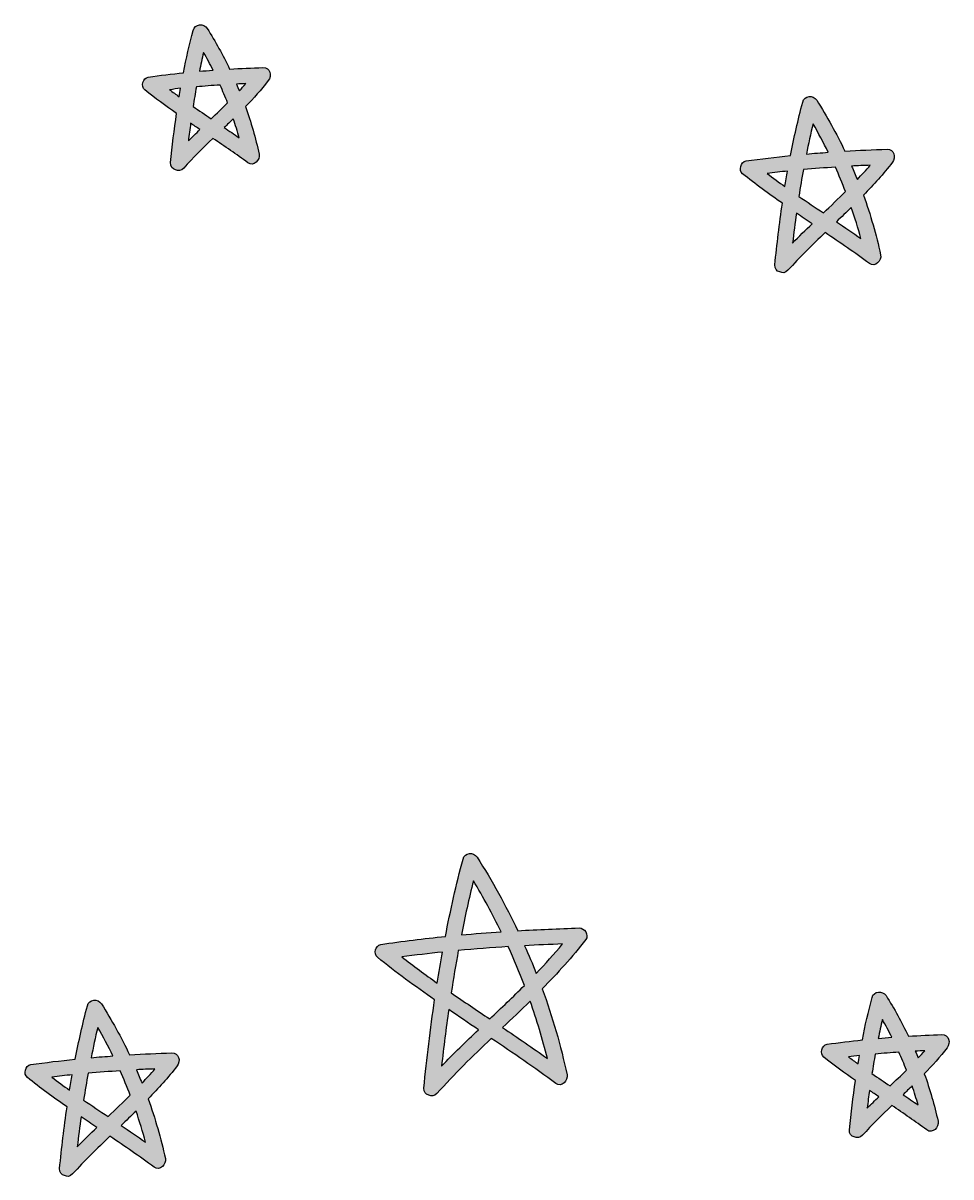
# Model space of a CAD drawing. Extents: x 0.74 to 3.26, y -3.54 to -0.46.
# Drawn here: x 0.784 to 3.264, y -3.54 to -0.457 of the extents above; entities that cross this region are included whole.
import ezdxf

# ---------------------------------------------------------------- set-up
doc = ezdxf.new("R2010")
doc.units = 0
doc.header["$MEASUREMENT"] = 0
doc.layers.add('LAYER_1', color=7, linetype='CONTINUOUS')

# ---------------------------------------------------------------- blocks, each defined once
blk = doc.blocks.new('BLOCK_6')
at = {"layer": 'LAYER_1'}
h = blk.add_hatch(color=41, dxfattribs=at)
h.dxf.hatch_style = 2
edge = h.paths.add_edge_path()
edge.add_spline(control_points=[(1.4253, -0.5756), (1.3956, -0.5765), (1.366, -0.578), (1.3364, -0.5797), (1.3184, -0.5423), (1.2985, -0.506), (1.2765, -0.4714), (1.2672, -0.4568), (1.2436, -0.4587), (1.239, -0.4763), (1.229, -0.5138), (1.2206, -0.5516), (1.2131, -0.5896), (1.1817, -0.5928), (1.1504, -0.5965), (1.1191, -0.6011), (1.1044, -0.6033), (1.0986, -0.6263), (1.11, -0.6354), (1.1375, -0.6575), (1.1658, -0.6782), (1.1946, -0.6983), (1.1883, -0.7419), (1.183, -0.7857), (1.1786, -0.8297), (1.1775, -0.8404), (1.1837, -0.8466), (1.1915, -0.8486), (1.1984, -0.8521), (1.2068, -0.8518), (1.2136, -0.8442), (1.2385, -0.8165), (1.265, -0.7905), (1.2919, -0.7648), (1.3233, -0.7861), (1.3546, -0.8075), (1.3851, -0.8301), (1.4007, -0.8415), (1.4187, -0.8226), (1.4153, -0.8069), (1.406, -0.7641), (1.3936, -0.7217), (1.3787, -0.6801), (1.4001, -0.658), (1.4209, -0.6351), (1.4398, -0.6106), (1.4498, -0.5976), (1.4449, -0.5749), (1.4253, -0.5756)], knot_values=[0, 0, 0, 0, 1, 1, 1, 2, 2, 2, 3, 3, 3, 4, 4, 4, 5, 5, 5, 6, 6, 6, 7, 7, 7, 8, 8, 8, 9, 9, 9, 10, 10, 10, 11, 11, 11, 12, 12, 12, 13, 13, 13, 14, 14, 14, 15, 15, 15, 16, 16, 16, 16], degree=3, periodic=1)
edge = h.paths.add_edge_path()
edge.add_spline(control_points=[(1.2667, -0.535), (1.2756, -0.5506), (1.284, -0.5665), (1.2921, -0.5826), (1.2799, -0.5835), (1.2678, -0.5845), (1.2557, -0.5855), (1.2592, -0.5686), (1.2628, -0.5518), (1.2667, -0.535)], knot_values=[0, 0, 0, 0, 1, 1, 1, 2, 2, 2, 3, 3, 3, 3], degree=3, periodic=1)
edge = h.paths.add_edge_path()
edge.add_spline(control_points=[(1.3109, -0.6223), (1.318, -0.6381), (1.3246, -0.654), (1.3309, -0.6701), (1.3165, -0.6844), (1.3019, -0.6985), (1.2872, -0.7125), (1.271, -0.7016), (1.2549, -0.6907), (1.2388, -0.6797), (1.2416, -0.6621), (1.2445, -0.6447), (1.2477, -0.6272), (1.2687, -0.6253), (1.2898, -0.6237), (1.3109, -0.6223)], knot_values=[0, 0, 0, 0, 1, 1, 1, 2, 2, 2, 3, 3, 3, 4, 4, 4, 5, 5, 5, 5], degree=3, periodic=1)
edge = h.paths.add_edge_path()
edge.add_spline(control_points=[(1.1759, -0.6348), (1.1858, -0.6336), (1.1956, -0.6322), (1.2054, -0.6311), (1.2041, -0.6386), (1.2028, -0.646), (1.2015, -0.6535), (1.1929, -0.6474), (1.1844, -0.6411), (1.1759, -0.6348)], knot_values=[0, 0, 0, 0, 1, 1, 1, 2, 2, 2, 3, 3, 3, 3], degree=3, periodic=1)
edge = h.paths.add_edge_path()
edge.add_spline(control_points=[(1.2261, -0.7717), (1.228, -0.7559), (1.2301, -0.7401), (1.2322, -0.7244), (1.2405, -0.73), (1.2488, -0.7357), (1.2571, -0.7413), (1.2467, -0.7513), (1.2364, -0.7615), (1.2261, -0.7717)], knot_values=[0, 0, 0, 0, 1, 1, 1, 2, 2, 2, 3, 3, 3, 3], degree=3, periodic=1)
edge = h.paths.add_edge_path()
edge.add_spline(control_points=[(1.3463, -0.7125), (1.352, -0.7293), (1.3572, -0.7463), (1.362, -0.7633), (1.3487, -0.7541), (1.3354, -0.745), (1.322, -0.7359), (1.3302, -0.7282), (1.3382, -0.7203), (1.3463, -0.7125)], knot_values=[0, 0, 0, 0, 1, 1, 1, 2, 2, 2, 3, 3, 3, 3], degree=3, periodic=1)
edge = h.paths.add_edge_path()
edge.add_spline(control_points=[(1.3546, -0.6196), (1.363, -0.6191), (1.3715, -0.6189), (1.3799, -0.6185), (1.3742, -0.625), (1.3683, -0.6314), (1.3624, -0.6377), (1.3599, -0.6316), (1.3572, -0.6256), (1.3546, -0.6196)], knot_values=[0, 0, 0, 0, 1, 1, 1, 2, 2, 2, 3, 3, 3, 3], degree=3, periodic=1)
h = blk.add_hatch(color=41, dxfattribs=at)
h.dxf.hatch_style = 2
edge = h.paths.add_edge_path()
edge.add_spline(control_points=[(3.0461, -1.0991), (3.0617, -1.1106), (3.0797, -1.0917), (3.0763, -1.0759), (3.0647, -1.0222), (3.0492, -0.9689), (3.0303, -0.9168), (3.0575, -0.8888), (3.0838, -0.8599), (3.1079, -0.8288), (3.1179, -0.8159), (3.1129, -0.7931), (3.0933, -0.7938), (3.0557, -0.795), (3.0182, -0.7969), (2.9807, -0.7991), (2.9582, -0.752), (2.9331, -0.7064), (2.9054, -0.6628), (2.8962, -0.6482), (2.8726, -0.6501), (2.8679, -0.6677), (2.8554, -0.7151), (2.8447, -0.7628), (2.8354, -0.8107), (2.7957, -0.8148), (2.7561, -0.8194), (2.7165, -0.8252), (2.7018, -0.8274), (2.6961, -0.8504), (2.7074, -0.8595), (2.7419, -0.8872), (2.7775, -0.9131), (2.8136, -0.9384), (2.8056, -0.993), (2.7991, -1.0478), (2.7935, -1.1028), (2.7924, -1.1135), (2.7986, -1.1197), (2.8065, -1.1217), (2.8133, -1.1253), (2.8218, -1.1249), (2.8286, -1.1173), (2.8601, -1.0821), (2.8939, -1.0491), (2.928, -1.0165), (2.9678, -1.0434), (3.0075, -1.0705), (3.0461, -1.0991)], knot_values=[0, 0, 0, 0, 1, 1, 1, 2, 2, 2, 3, 3, 3, 4, 4, 4, 5, 5, 5, 6, 6, 6, 7, 7, 7, 8, 8, 8, 9, 9, 9, 10, 10, 10, 11, 11, 11, 12, 12, 12, 13, 13, 13, 14, 14, 14, 15, 15, 15, 16, 16, 16, 16], degree=3, periodic=1)
edge = h.paths.add_edge_path()
edge.add_spline(control_points=[(2.9979, -0.9493), (3.0074, -0.9768), (3.0161, -1.0045), (3.0236, -1.0325), (3.002, -1.0173), (2.9801, -1.0025), (2.9582, -0.9877), (2.9715, -0.975), (2.9848, -0.9622), (2.9979, -0.9493)], knot_values=[0, 0, 0, 0, 1, 1, 1, 2, 2, 2, 3, 3, 3, 3], degree=3, periodic=1)
edge = h.paths.add_edge_path()
edge.add_spline(control_points=[(2.9234, -0.9642), (2.9015, -0.9495), (2.8796, -0.9347), (2.8579, -0.9198), (2.8616, -0.8959), (2.8655, -0.8721), (2.8699, -0.8483), (2.8983, -0.8458), (2.9267, -0.8435), (2.9552, -0.8417), (2.9649, -0.8632), (2.9739, -0.8849), (2.9824, -0.9069), (2.963, -0.9263), (2.9432, -0.9453), (2.9234, -0.9642)], knot_values=[0, 0, 0, 0, 1, 1, 1, 2, 2, 2, 3, 3, 3, 4, 4, 4, 5, 5, 5, 5], degree=3, periodic=1)
edge = h.paths.add_edge_path()
edge.add_spline(control_points=[(3.0485, -0.8367), (3.0373, -0.8497), (3.0258, -0.8623), (3.014, -0.8747), (3.0091, -0.8627), (3.004, -0.8508), (2.9988, -0.8389), (3.0154, -0.838), (3.0319, -0.8374), (3.0485, -0.8367)], knot_values=[0, 0, 0, 0, 1, 1, 1, 2, 2, 2, 3, 3, 3, 3], degree=3, periodic=1)
edge = h.paths.add_edge_path()
edge.add_spline(control_points=[(2.8956, -0.7259), (2.9101, -0.7507), (2.9236, -0.7762), (2.9363, -0.802), (2.9169, -0.8034), (2.8974, -0.8049), (2.878, -0.8067), (2.8834, -0.7797), (2.8892, -0.7527), (2.8956, -0.7259)], knot_values=[0, 0, 0, 0, 1, 1, 1, 2, 2, 2, 3, 3, 3, 3], degree=3, periodic=1)
edge = h.paths.add_edge_path()
edge.add_spline(control_points=[(2.7731, -0.8589), (2.7913, -0.8566), (2.8095, -0.8542), (2.8277, -0.8523), (2.8252, -0.8661), (2.8228, -0.8799), (2.8206, -0.8937), (2.8046, -0.8823), (2.7888, -0.8708), (2.7731, -0.8589)], knot_values=[0, 0, 0, 0, 1, 1, 1, 2, 2, 2, 3, 3, 3, 3], degree=3, periodic=1)
edge = h.paths.add_edge_path()
edge.add_spline(control_points=[(2.8409, -1.0445), (2.844, -1.0177), (2.8475, -0.9911), (2.8512, -0.9644), (2.8652, -0.974), (2.8792, -0.9835), (2.8933, -0.993), (2.8756, -1.0099), (2.8581, -1.027), (2.8409, -1.0445)], knot_values=[0, 0, 0, 0, 1, 1, 1, 2, 2, 2, 3, 3, 3, 3], degree=3, periodic=1)
h = blk.add_hatch(color=41, dxfattribs=at)
h.dxf.hatch_style = 2
edge = h.paths.add_edge_path()
edge.add_spline(control_points=[(2.2703, -2.8746), (2.2157, -2.8764), (2.1611, -2.8788), (2.1065, -2.882), (2.0741, -2.814), (2.0378, -2.748), (1.9977, -2.6854), (1.9884, -2.6709), (1.9649, -2.6727), (1.9602, -2.6903), (1.9419, -2.7589), (1.9265, -2.8279), (1.9131, -2.8973), (1.8555, -2.9031), (1.7979, -2.91), (1.7405, -2.9187), (1.7258, -2.9209), (1.7201, -2.9438), (1.7315, -2.953), (1.7809, -2.993), (1.8322, -3.0302), (1.8843, -3.0665), (1.8728, -3.1448), (1.8634, -3.2235), (1.8555, -3.3025), (1.8544, -3.3131), (1.8606, -3.3193), (1.8684, -3.3213), (1.8752, -3.3249), (1.8837, -3.3246), (1.8905, -3.317), (1.9364, -3.2653), (1.9858, -3.2172), (2.0358, -3.1696), (2.0938, -3.2087), (2.1517, -3.2481), (2.208, -3.2899), (2.2236, -3.3014), (2.2415, -3.2824), (2.2381, -3.2667), (2.2217, -3.1893), (2.1994, -3.1124), (2.1719, -3.0372), (2.2128, -2.9954), (2.2523, -2.9523), (2.2881, -2.9055), (2.2977, -2.8929), (2.2846, -2.8741), (2.2703, -2.8746)], knot_values=[0, 0, 0, 0, 1, 1, 1, 2, 2, 2, 3, 3, 3, 4, 4, 4, 5, 5, 5, 6, 6, 6, 7, 7, 7, 8, 8, 8, 9, 9, 9, 10, 10, 10, 11, 11, 11, 12, 12, 12, 13, 13, 13, 14, 14, 14, 15, 15, 15, 16, 16, 16, 16], degree=3, periodic=1)
edge = h.paths.add_edge_path()
edge.add_spline(control_points=[(1.9879, -2.7482), (2.0145, -2.7925), (2.0393, -2.8381), (2.062, -2.8848), (2.0265, -2.8872), (1.9911, -2.89), (1.9557, -2.8932), (1.9653, -2.8447), (1.976, -2.7963), (1.9879, -2.7482)], knot_values=[0, 0, 0, 0, 1, 1, 1, 2, 2, 2, 3, 3, 3, 3], degree=3, periodic=1)
edge = h.paths.add_edge_path()
edge.add_spline(control_points=[(2.0809, -2.9245), (2.0965, -2.9585), (2.1109, -2.9931), (2.1242, -3.0281), (2.0938, -3.0584), (2.0628, -3.0881), (2.0316, -3.1176), (1.9971, -3.0945), (1.9627, -3.0714), (1.9285, -3.0479), (1.9344, -3.0101), (1.9406, -2.9723), (1.9476, -2.9347), (1.992, -2.9306), (2.0364, -2.9273), (2.0809, -2.9245)], knot_values=[0, 0, 0, 0, 1, 1, 1, 2, 2, 2, 3, 3, 3, 4, 4, 4, 5, 5, 5, 5], degree=3, periodic=1)
edge = h.paths.add_edge_path()
edge.add_spline(control_points=[(1.7965, -2.952), (1.8327, -2.9471), (1.869, -2.9428), (1.9053, -2.939), (1.9003, -2.9665), (1.8956, -2.9942), (1.8913, -3.0218), (1.8592, -2.9992), (1.8275, -2.976), (1.7965, -2.952)], knot_values=[0, 0, 0, 0, 1, 1, 1, 2, 2, 2, 3, 3, 3, 3], degree=3, periodic=1)
edge = h.paths.add_edge_path()
edge.add_spline(control_points=[(1.9028, -3.2435), (1.9084, -3.1931), (1.9147, -3.1427), (1.9219, -3.0926), (1.9483, -3.1106), (1.9748, -3.1285), (2.0013, -3.1464), (1.9679, -3.1781), (1.9348, -3.2103), (1.9028, -3.2435)], knot_values=[0, 0, 0, 0, 1, 1, 1, 2, 2, 2, 3, 3, 3, 3], degree=3, periodic=1)
edge = h.paths.add_edge_path()
edge.add_spline(control_points=[(2.1396, -3.0698), (2.1574, -3.1203), (2.1728, -3.1716), (2.1857, -3.2233), (2.1462, -3.1952), (2.1062, -3.1678), (2.066, -3.1407), (2.0907, -3.1172), (2.1153, -3.0937), (2.1396, -3.0698)], knot_values=[0, 0, 0, 0, 1, 1, 1, 2, 2, 2, 3, 3, 3, 3], degree=3, periodic=1)
edge = h.paths.add_edge_path()
edge.add_spline(control_points=[(2.1247, -2.9219), (2.1585, -2.9201), (2.1922, -2.9186), (2.2261, -2.9173), (2.2036, -2.9444), (2.1802, -2.9707), (2.1559, -2.9961), (2.146, -2.9711), (2.1357, -2.9464), (2.1247, -2.9219)], knot_values=[0, 0, 0, 0, 1, 1, 1, 2, 2, 2, 3, 3, 3, 3], degree=3, periodic=1)
h = blk.add_hatch(color=41, dxfattribs=at)
h.dxf.hatch_style = 2
edge = h.paths.add_edge_path()
edge.add_spline(control_points=[(3.2396, -3.1596), (3.2099, -3.1606), (3.1803, -3.162), (3.1507, -3.1637), (3.1327, -3.1264), (3.1128, -3.0901), (3.0908, -3.0554), (3.0815, -3.0409), (3.0579, -3.0428), (3.0533, -3.0604), (3.0433, -3.0979), (3.0349, -3.1357), (3.0274, -3.1736), (2.996, -3.1769), (2.9647, -3.1806), (2.9334, -3.1852), (2.9187, -3.1874), (2.9129, -3.2104), (2.9243, -3.2195), (2.9518, -3.2416), (2.9801, -3.2623), (3.0089, -3.2824), (3.0026, -3.326), (2.9973, -3.3698), (2.9929, -3.4138), (2.9918, -3.4245), (2.998, -3.4307), (3.0058, -3.4327), (3.0127, -3.4362), (3.0211, -3.4359), (3.0279, -3.4283), (3.0528, -3.4006), (3.0793, -3.3746), (3.1062, -3.3489), (3.1376, -3.3701), (3.1689, -3.3916), (3.1994, -3.4141), (3.215, -3.4256), (3.233, -3.4067), (3.2296, -3.3909), (3.2203, -3.3482), (3.2079, -3.3057), (3.193, -3.2642), (3.2144, -3.242), (3.2351, -3.2192), (3.2541, -3.1947), (3.2641, -3.1817), (3.2592, -3.159), (3.2396, -3.1596)], knot_values=[0, 0, 0, 0, 1, 1, 1, 2, 2, 2, 3, 3, 3, 4, 4, 4, 5, 5, 5, 6, 6, 6, 7, 7, 7, 8, 8, 8, 9, 9, 9, 10, 10, 10, 11, 11, 11, 12, 12, 12, 13, 13, 13, 14, 14, 14, 15, 15, 15, 16, 16, 16, 16], degree=3, periodic=1)
edge = h.paths.add_edge_path()
edge.add_spline(control_points=[(3.081, -3.1191), (3.0899, -3.1347), (3.0983, -3.1506), (3.1064, -3.1667), (3.0942, -3.1676), (3.0821, -3.1685), (3.07, -3.1696), (3.0734, -3.1527), (3.0771, -3.1359), (3.081, -3.1191)], knot_values=[0, 0, 0, 0, 1, 1, 1, 2, 2, 2, 3, 3, 3, 3], degree=3, periodic=1)
edge = h.paths.add_edge_path()
edge.add_spline(control_points=[(3.1252, -3.2064), (3.1323, -3.2221), (3.1389, -3.2381), (3.1452, -3.2542), (3.1308, -3.2685), (3.1162, -3.2825), (3.1015, -3.2965), (3.0853, -3.2857), (3.0692, -3.2748), (3.0531, -3.2637), (3.0558, -3.2462), (3.0588, -3.2287), (3.062, -3.2113), (3.083, -3.2094), (3.1041, -3.2077), (3.1252, -3.2064)], knot_values=[0, 0, 0, 0, 1, 1, 1, 2, 2, 2, 3, 3, 3, 4, 4, 4, 5, 5, 5, 5], degree=3, periodic=1)
edge = h.paths.add_edge_path()
edge.add_spline(control_points=[(2.9902, -3.2189), (3.0001, -3.2177), (3.0099, -3.2163), (3.0197, -3.2152), (3.0184, -3.2227), (3.0171, -3.2301), (3.0158, -3.2376), (3.0072, -3.2315), (2.9987, -3.2252), (2.9902, -3.2189)], knot_values=[0, 0, 0, 0, 1, 1, 1, 2, 2, 2, 3, 3, 3, 3], degree=3, periodic=1)
edge = h.paths.add_edge_path()
edge.add_spline(control_points=[(3.0404, -3.3558), (3.0423, -3.34), (3.0444, -3.3242), (3.0465, -3.3084), (3.0548, -3.3141), (3.0631, -3.3197), (3.0714, -3.3254), (3.061, -3.3354), (3.0507, -3.3455), (3.0404, -3.3558)], knot_values=[0, 0, 0, 0, 1, 1, 1, 2, 2, 2, 3, 3, 3, 3], degree=3, periodic=1)
edge = h.paths.add_edge_path()
edge.add_spline(control_points=[(3.1606, -3.2966), (3.1663, -3.3134), (3.1715, -3.3303), (3.1763, -3.3474), (3.163, -3.3382), (3.1497, -3.3291), (3.1363, -3.32), (3.1445, -3.3123), (3.1525, -3.3044), (3.1606, -3.2966)], knot_values=[0, 0, 0, 0, 1, 1, 1, 2, 2, 2, 3, 3, 3, 3], degree=3, periodic=1)
edge = h.paths.add_edge_path()
edge.add_spline(control_points=[(3.1689, -3.2036), (3.1773, -3.2032), (3.1858, -3.203), (3.1942, -3.2026), (3.1885, -3.2091), (3.1826, -3.2155), (3.1767, -3.2218), (3.1742, -3.2157), (3.1715, -3.2097), (3.1689, -3.2036)], knot_values=[0, 0, 0, 0, 1, 1, 1, 2, 2, 2, 3, 3, 3, 3], degree=3, periodic=1)
h = blk.add_hatch(color=41, dxfattribs=at)
h.dxf.hatch_style = 2
edge = h.paths.add_edge_path()
edge.add_spline(control_points=[(1.1817, -3.2083), (1.1441, -3.2095), (1.1065, -3.2114), (1.069, -3.2136), (1.0465, -3.1665), (1.0214, -3.1208), (0.9938, -3.0772), (0.9845, -3.0627), (0.9609, -3.0646), (0.9562, -3.0822), (0.9437, -3.1296), (0.9331, -3.1773), (0.9237, -3.2252), (0.884, -3.2293), (0.8444, -3.2338), (0.8048, -3.2397), (0.7902, -3.2419), (0.7844, -3.2649), (0.7958, -3.274), (0.8302, -3.3017), (0.8658, -3.3276), (0.902, -3.3529), (0.894, -3.4074), (0.8874, -3.4623), (0.8819, -3.5173), (0.8808, -3.528), (0.887, -3.5342), (0.8948, -3.5362), (0.9017, -3.5397), (0.9101, -3.5394), (0.9169, -3.5318), (0.9484, -3.4966), (0.9823, -3.4636), (1.0164, -3.431), (1.0562, -3.4579), (1.0958, -3.485), (1.1345, -3.5136), (1.15, -3.525), (1.168, -3.5062), (1.1646, -3.4904), (1.153, -3.4367), (1.1375, -3.3834), (1.1186, -3.3313), (1.1459, -3.3033), (1.1722, -3.2744), (1.1962, -3.2433), (1.2062, -3.2304), (1.2013, -3.2076), (1.1817, -3.2083)], knot_values=[0, 0, 0, 0, 1, 1, 1, 2, 2, 2, 3, 3, 3, 4, 4, 4, 5, 5, 5, 6, 6, 6, 7, 7, 7, 8, 8, 8, 9, 9, 9, 10, 10, 10, 11, 11, 11, 12, 12, 12, 13, 13, 13, 14, 14, 14, 15, 15, 15, 16, 16, 16, 16], degree=3, periodic=1)
edge = h.paths.add_edge_path()
edge.add_spline(control_points=[(0.984, -3.1404), (0.9984, -3.1652), (1.0119, -3.1907), (1.0247, -3.2165), (1.0052, -3.2179), (0.9857, -3.2194), (0.9663, -3.2211), (0.9717, -3.1941), (0.9775, -3.1672), (0.984, -3.1404)], knot_values=[0, 0, 0, 0, 1, 1, 1, 2, 2, 2, 3, 3, 3, 3], degree=3, periodic=1)
edge = h.paths.add_edge_path()
edge.add_spline(control_points=[(1.0435, -3.2562), (1.0532, -3.2777), (1.0623, -3.2994), (1.0708, -3.3214), (1.0514, -3.3407), (1.0316, -3.3597), (1.0117, -3.3787), (0.9898, -3.3639), (0.9679, -3.3492), (0.9462, -3.3342), (0.9499, -3.3104), (0.9539, -3.2866), (0.9582, -3.2628), (0.9866, -3.2602), (1.0151, -3.258), (1.0435, -3.2562)], knot_values=[0, 0, 0, 0, 1, 1, 1, 2, 2, 2, 3, 3, 3, 4, 4, 4, 5, 5, 5, 5], degree=3, periodic=1)
edge = h.paths.add_edge_path()
edge.add_spline(control_points=[(0.8615, -3.2734), (0.8796, -3.2711), (0.8978, -3.2687), (0.916, -3.2667), (0.9135, -3.2805), (0.9111, -3.2943), (0.9089, -3.3081), (0.8929, -3.2968), (0.8771, -3.2852), (0.8615, -3.2734)], knot_values=[0, 0, 0, 0, 1, 1, 1, 2, 2, 2, 3, 3, 3, 3], degree=3, periodic=1)
edge = h.paths.add_edge_path()
edge.add_spline(control_points=[(0.9293, -3.459), (0.9324, -3.4322), (0.9359, -3.4056), (0.9396, -3.3789), (0.9536, -3.3885), (0.9676, -3.398), (0.9816, -3.4075), (0.964, -3.4244), (0.9464, -3.4415), (0.9293, -3.459)], knot_values=[0, 0, 0, 0, 1, 1, 1, 2, 2, 2, 3, 3, 3, 3], degree=3, periodic=1)
edge = h.paths.add_edge_path()
edge.add_spline(control_points=[(1.0863, -3.3638), (1.0957, -3.3913), (1.1045, -3.419), (1.1119, -3.447), (1.0903, -3.4318), (1.0685, -3.4169), (1.0466, -3.4022), (1.0599, -3.3894), (1.0731, -3.3767), (1.0863, -3.3638)], knot_values=[0, 0, 0, 0, 1, 1, 1, 2, 2, 2, 3, 3, 3, 3], degree=3, periodic=1)
edge = h.paths.add_edge_path()
edge.add_spline(control_points=[(1.0872, -3.2534), (1.1037, -3.2525), (1.1203, -3.2519), (1.1368, -3.2512), (1.1256, -3.2642), (1.1141, -3.2768), (1.1023, -3.2892), (1.0975, -3.2772), (1.0924, -3.2653), (1.0872, -3.2534)], knot_values=[0, 0, 0, 0, 1, 1, 1, 2, 2, 2, 3, 3, 3, 3], degree=3, periodic=1)
for points, knots in [([(1.4253, -0.5756), (1.3956, -0.5765), (1.366, -0.578), (1.3364, -0.5797), (1.3184, -0.5423), (1.2985, -0.506), (1.2765, -0.4714), (1.2672, -0.4568), (1.2436, -0.4587), (1.239, -0.4763), (1.229, -0.5138), (1.2206, -0.5516), (1.2131, -0.5896), (1.1817, -0.5928), (1.1504, -0.5965), (1.1191, -0.6011), (1.1044, -0.6033), (1.0986, -0.6263), (1.11, -0.6354), (1.1375, -0.6575), (1.1658, -0.6782), (1.1946, -0.6983), (1.1883, -0.7419), (1.183, -0.7857), (1.1786, -0.8297), (1.1775, -0.8404), (1.1837, -0.8466), (1.1915, -0.8486), (1.1984, -0.8521), (1.2068, -0.8518), (1.2136, -0.8442), (1.2385, -0.8165), (1.265, -0.7905), (1.2919, -0.7648), (1.3233, -0.7861), (1.3546, -0.8075), (1.3851, -0.8301), (1.4007, -0.8415), (1.4187, -0.8226), (1.4153, -0.8069), (1.406, -0.7641), (1.3936, -0.7217), (1.3787, -0.6801), (1.4001, -0.658), (1.4209, -0.6351), (1.4398, -0.6106), (1.4498, -0.5976), (1.4449, -0.5749), (1.4253, -0.5756)], [0, 0, 0, 0, 1, 1, 1, 2, 2, 2, 3, 3, 3, 4, 4, 4, 5, 5, 5, 6, 6, 6, 7, 7, 7, 8, 8, 8, 9, 9, 9, 10, 10, 10, 11, 11, 11, 12, 12, 12, 13, 13, 13, 14, 14, 14, 15, 15, 15, 16, 16, 16, 16]), ([(1.2667, -0.535), (1.2756, -0.5506), (1.284, -0.5665), (1.2921, -0.5826), (1.2799, -0.5835), (1.2678, -0.5845), (1.2557, -0.5855), (1.2592, -0.5686), (1.2628, -0.5518), (1.2667, -0.535)], [0, 0, 0, 0, 1, 1, 1, 2, 2, 2, 3, 3, 3, 3]), ([(1.1759, -0.6348), (1.1858, -0.6336), (1.1956, -0.6322), (1.2054, -0.6311), (1.2041, -0.6386), (1.2028, -0.646), (1.2015, -0.6535), (1.1929, -0.6474), (1.1844, -0.6411), (1.1759, -0.6348)], [0, 0, 0, 0, 1, 1, 1, 2, 2, 2, 3, 3, 3, 3]), ([(1.3109, -0.6223), (1.318, -0.6381), (1.3246, -0.654), (1.3309, -0.6701), (1.3165, -0.6844), (1.3019, -0.6985), (1.2872, -0.7125), (1.271, -0.7016), (1.2549, -0.6907), (1.2388, -0.6797), (1.2416, -0.6621), (1.2445, -0.6447), (1.2477, -0.6272), (1.2687, -0.6253), (1.2898, -0.6237), (1.3109, -0.6223)], [0, 0, 0, 0, 1, 1, 1, 2, 2, 2, 3, 3, 3, 4, 4, 4, 5, 5, 5, 5]), ([(1.3546, -0.6196), (1.363, -0.6191), (1.3715, -0.6189), (1.3799, -0.6185), (1.3742, -0.625), (1.3683, -0.6314), (1.3624, -0.6377), (1.3599, -0.6316), (1.3572, -0.6256), (1.3546, -0.6196)], [0, 0, 0, 0, 1, 1, 1, 2, 2, 2, 3, 3, 3, 3]), ([(3.0461, -1.0991), (3.0617, -1.1106), (3.0797, -1.0917), (3.0763, -1.0759), (3.0647, -1.0222), (3.0492, -0.9689), (3.0303, -0.9168), (3.0575, -0.8888), (3.0838, -0.8599), (3.1079, -0.8288), (3.1179, -0.8159), (3.1129, -0.7931), (3.0933, -0.7938), (3.0557, -0.795), (3.0182, -0.7969), (2.9807, -0.7991), (2.9582, -0.752), (2.9331, -0.7064), (2.9054, -0.6628), (2.8962, -0.6482), (2.8726, -0.6501), (2.8679, -0.6677), (2.8554, -0.7151), (2.8447, -0.7628), (2.8354, -0.8107), (2.7957, -0.8148), (2.7561, -0.8194), (2.7165, -0.8252), (2.7018, -0.8274), (2.6961, -0.8504), (2.7074, -0.8595), (2.7419, -0.8872), (2.7775, -0.9131), (2.8136, -0.9384), (2.8056, -0.993), (2.7991, -1.0478), (2.7935, -1.1028), (2.7924, -1.1135), (2.7986, -1.1197), (2.8065, -1.1217), (2.8133, -1.1253), (2.8218, -1.1249), (2.8286, -1.1173), (2.8601, -1.0821), (2.8939, -1.0491), (2.928, -1.0165), (2.9678, -1.0434), (3.0075, -1.0705), (3.0461, -1.0991)], [0, 0, 0, 0, 1, 1, 1, 2, 2, 2, 3, 3, 3, 4, 4, 4, 5, 5, 5, 6, 6, 6, 7, 7, 7, 8, 8, 8, 9, 9, 9, 10, 10, 10, 11, 11, 11, 12, 12, 12, 13, 13, 13, 14, 14, 14, 15, 15, 15, 16, 16, 16, 16]), ([(1.2261, -0.7717), (1.228, -0.7559), (1.2301, -0.7401), (1.2322, -0.7244), (1.2405, -0.73), (1.2488, -0.7357), (1.2571, -0.7413), (1.2467, -0.7513), (1.2364, -0.7615), (1.2261, -0.7717)], [0, 0, 0, 0, 1, 1, 1, 2, 2, 2, 3, 3, 3, 3]), ([(1.3463, -0.7125), (1.352, -0.7293), (1.3572, -0.7463), (1.362, -0.7633), (1.3487, -0.7541), (1.3354, -0.745), (1.322, -0.7359), (1.3302, -0.7282), (1.3382, -0.7203), (1.3463, -0.7125)], [0, 0, 0, 0, 1, 1, 1, 2, 2, 2, 3, 3, 3, 3]), ([(2.8956, -0.7259), (2.9101, -0.7507), (2.9236, -0.7762), (2.9363, -0.802), (2.9169, -0.8034), (2.8974, -0.8049), (2.878, -0.8067), (2.8834, -0.7797), (2.8892, -0.7527), (2.8956, -0.7259)], [0, 0, 0, 0, 1, 1, 1, 2, 2, 2, 3, 3, 3, 3]), ([(2.7731, -0.8589), (2.7913, -0.8566), (2.8095, -0.8542), (2.8277, -0.8523), (2.8252, -0.8661), (2.8228, -0.8799), (2.8206, -0.8937), (2.8046, -0.8823), (2.7888, -0.8708), (2.7731, -0.8589)], [0, 0, 0, 0, 1, 1, 1, 2, 2, 2, 3, 3, 3, 3]), ([(2.9234, -0.9642), (2.9015, -0.9495), (2.8796, -0.9347), (2.8579, -0.9198), (2.8616, -0.8959), (2.8655, -0.8721), (2.8699, -0.8483), (2.8983, -0.8458), (2.9267, -0.8435), (2.9552, -0.8417), (2.9649, -0.8632), (2.9739, -0.8849), (2.9824, -0.9069), (2.963, -0.9263), (2.9432, -0.9453), (2.9234, -0.9642)], [0, 0, 0, 0, 1, 1, 1, 2, 2, 2, 3, 3, 3, 4, 4, 4, 5, 5, 5, 5]), ([(3.0485, -0.8367), (3.0373, -0.8497), (3.0258, -0.8623), (3.014, -0.8747), (3.0091, -0.8627), (3.004, -0.8508), (2.9988, -0.8389), (3.0154, -0.838), (3.0319, -0.8374), (3.0485, -0.8367)], [0, 0, 0, 0, 1, 1, 1, 2, 2, 2, 3, 3, 3, 3]), ([(2.9979, -0.9493), (3.0074, -0.9768), (3.0161, -1.0045), (3.0236, -1.0325), (3.002, -1.0173), (2.9801, -1.0025), (2.9582, -0.9877), (2.9715, -0.975), (2.9848, -0.9622), (2.9979, -0.9493)], [0, 0, 0, 0, 1, 1, 1, 2, 2, 2, 3, 3, 3, 3]), ([(2.8409, -1.0445), (2.844, -1.0177), (2.8475, -0.9911), (2.8512, -0.9644), (2.8652, -0.974), (2.8792, -0.9835), (2.8933, -0.993), (2.8756, -1.0099), (2.8581, -1.027), (2.8409, -1.0445)], [0, 0, 0, 0, 1, 1, 1, 2, 2, 2, 3, 3, 3, 3]), ([(2.2703, -2.8746), (2.2157, -2.8764), (2.1611, -2.8788), (2.1065, -2.882), (2.0741, -2.814), (2.0378, -2.748), (1.9977, -2.6854), (1.9884, -2.6709), (1.9649, -2.6727), (1.9602, -2.6903), (1.9419, -2.7589), (1.9265, -2.8279), (1.9131, -2.8973), (1.8555, -2.9031), (1.7979, -2.91), (1.7405, -2.9187), (1.7258, -2.9209), (1.7201, -2.9438), (1.7315, -2.953), (1.7809, -2.993), (1.8322, -3.0302), (1.8843, -3.0665), (1.8728, -3.1448), (1.8634, -3.2235), (1.8555, -3.3025), (1.8544, -3.3131), (1.8606, -3.3193), (1.8684, -3.3213), (1.8752, -3.3249), (1.8837, -3.3246), (1.8905, -3.317), (1.9364, -3.2653), (1.9858, -3.2172), (2.0358, -3.1696), (2.0938, -3.2087), (2.1517, -3.2481), (2.208, -3.2899), (2.2236, -3.3014), (2.2415, -3.2824), (2.2381, -3.2667), (2.2217, -3.1893), (2.1994, -3.1124), (2.1719, -3.0372), (2.2128, -2.9954), (2.2523, -2.9523), (2.2881, -2.9055), (2.2977, -2.8929), (2.2846, -2.8741), (2.2703, -2.8746)], [0, 0, 0, 0, 1, 1, 1, 2, 2, 2, 3, 3, 3, 4, 4, 4, 5, 5, 5, 6, 6, 6, 7, 7, 7, 8, 8, 8, 9, 9, 9, 10, 10, 10, 11, 11, 11, 12, 12, 12, 13, 13, 13, 14, 14, 14, 15, 15, 15, 16, 16, 16, 16]), ([(1.9879, -2.7482), (2.0145, -2.7925), (2.0393, -2.8381), (2.062, -2.8848), (2.0265, -2.8872), (1.9911, -2.89), (1.9557, -2.8932), (1.9653, -2.8447), (1.976, -2.7963), (1.9879, -2.7482)], [0, 0, 0, 0, 1, 1, 1, 2, 2, 2, 3, 3, 3, 3]), ([(2.0809, -2.9245), (2.0965, -2.9585), (2.1109, -2.9931), (2.1242, -3.0281), (2.0938, -3.0584), (2.0628, -3.0881), (2.0316, -3.1176), (1.9971, -3.0945), (1.9627, -3.0714), (1.9285, -3.0479), (1.9344, -3.0101), (1.9406, -2.9723), (1.9476, -2.9347), (1.992, -2.9306), (2.0364, -2.9273), (2.0809, -2.9245)], [0, 0, 0, 0, 1, 1, 1, 2, 2, 2, 3, 3, 3, 4, 4, 4, 5, 5, 5, 5]), ([(2.1247, -2.9219), (2.1585, -2.9201), (2.1922, -2.9186), (2.2261, -2.9173), (2.2036, -2.9444), (2.1802, -2.9707), (2.1559, -2.9961), (2.146, -2.9711), (2.1357, -2.9464), (2.1247, -2.9219)], [0, 0, 0, 0, 1, 1, 1, 2, 2, 2, 3, 3, 3, 3]), ([(1.7965, -2.952), (1.8327, -2.9471), (1.869, -2.9428), (1.9053, -2.939), (1.9003, -2.9665), (1.8956, -2.9942), (1.8913, -3.0218), (1.8592, -2.9992), (1.8275, -2.976), (1.7965, -2.952)], [0, 0, 0, 0, 1, 1, 1, 2, 2, 2, 3, 3, 3, 3]), ([(3.2396, -3.1596), (3.2099, -3.1606), (3.1803, -3.162), (3.1507, -3.1637), (3.1327, -3.1264), (3.1128, -3.0901), (3.0908, -3.0554), (3.0815, -3.0409), (3.0579, -3.0428), (3.0533, -3.0604), (3.0433, -3.0979), (3.0349, -3.1357), (3.0274, -3.1736), (2.996, -3.1769), (2.9647, -3.1806), (2.9334, -3.1852), (2.9187, -3.1874), (2.9129, -3.2104), (2.9243, -3.2195), (2.9518, -3.2416), (2.9801, -3.2623), (3.0089, -3.2824), (3.0026, -3.326), (2.9973, -3.3698), (2.9929, -3.4138), (2.9918, -3.4245), (2.998, -3.4307), (3.0058, -3.4327), (3.0127, -3.4362), (3.0211, -3.4359), (3.0279, -3.4283), (3.0528, -3.4006), (3.0793, -3.3746), (3.1062, -3.3489), (3.1376, -3.3701), (3.1689, -3.3916), (3.1994, -3.4141), (3.215, -3.4256), (3.233, -3.4067), (3.2296, -3.3909), (3.2203, -3.3482), (3.2079, -3.3057), (3.193, -3.2642), (3.2144, -3.242), (3.2351, -3.2192), (3.2541, -3.1947), (3.2641, -3.1817), (3.2592, -3.159), (3.2396, -3.1596)], [0, 0, 0, 0, 1, 1, 1, 2, 2, 2, 3, 3, 3, 4, 4, 4, 5, 5, 5, 6, 6, 6, 7, 7, 7, 8, 8, 8, 9, 9, 9, 10, 10, 10, 11, 11, 11, 12, 12, 12, 13, 13, 13, 14, 14, 14, 15, 15, 15, 16, 16, 16, 16]), ([(1.1817, -3.2083), (1.1441, -3.2095), (1.1065, -3.2114), (1.069, -3.2136), (1.0465, -3.1665), (1.0214, -3.1208), (0.9938, -3.0772), (0.9845, -3.0627), (0.9609, -3.0646), (0.9562, -3.0822), (0.9437, -3.1296), (0.9331, -3.1773), (0.9237, -3.2252), (0.884, -3.2293), (0.8444, -3.2338), (0.8048, -3.2397), (0.7902, -3.2419), (0.7844, -3.2649), (0.7958, -3.274), (0.8302, -3.3017), (0.8658, -3.3276), (0.902, -3.3529), (0.894, -3.4074), (0.8874, -3.4623), (0.8819, -3.5173), (0.8808, -3.528), (0.887, -3.5342), (0.8948, -3.5362), (0.9017, -3.5397), (0.9101, -3.5394), (0.9169, -3.5318), (0.9484, -3.4966), (0.9823, -3.4636), (1.0164, -3.431), (1.0562, -3.4579), (1.0958, -3.485), (1.1345, -3.5136), (1.15, -3.525), (1.168, -3.5062), (1.1646, -3.4904), (1.153, -3.4367), (1.1375, -3.3834), (1.1186, -3.3313), (1.1459, -3.3033), (1.1722, -3.2744), (1.1962, -3.2433), (1.2062, -3.2304), (1.2013, -3.2076), (1.1817, -3.2083)], [0, 0, 0, 0, 1, 1, 1, 2, 2, 2, 3, 3, 3, 4, 4, 4, 5, 5, 5, 6, 6, 6, 7, 7, 7, 8, 8, 8, 9, 9, 9, 10, 10, 10, 11, 11, 11, 12, 12, 12, 13, 13, 13, 14, 14, 14, 15, 15, 15, 16, 16, 16, 16]), ([(2.1396, -3.0698), (2.1574, -3.1203), (2.1728, -3.1716), (2.1857, -3.2233), (2.1462, -3.1952), (2.1062, -3.1678), (2.066, -3.1407), (2.0907, -3.1172), (2.1153, -3.0937), (2.1396, -3.0698)], [0, 0, 0, 0, 1, 1, 1, 2, 2, 2, 3, 3, 3, 3]), ([(1.9028, -3.2435), (1.9084, -3.1931), (1.9147, -3.1427), (1.9219, -3.0926), (1.9483, -3.1106), (1.9748, -3.1285), (2.0013, -3.1464), (1.9679, -3.1781), (1.9348, -3.2103), (1.9028, -3.2435)], [0, 0, 0, 0, 1, 1, 1, 2, 2, 2, 3, 3, 3, 3]), ([(0.984, -3.1404), (0.9984, -3.1652), (1.0119, -3.1907), (1.0247, -3.2165), (1.0052, -3.2179), (0.9857, -3.2194), (0.9663, -3.2211), (0.9717, -3.1941), (0.9775, -3.1672), (0.984, -3.1404)], [0, 0, 0, 0, 1, 1, 1, 2, 2, 2, 3, 3, 3, 3]), ([(3.081, -3.1191), (3.0899, -3.1347), (3.0983, -3.1506), (3.1064, -3.1667), (3.0942, -3.1676), (3.0821, -3.1685), (3.07, -3.1696), (3.0734, -3.1527), (3.0771, -3.1359), (3.081, -3.1191)], [0, 0, 0, 0, 1, 1, 1, 2, 2, 2, 3, 3, 3, 3]), ([(3.1689, -3.2036), (3.1773, -3.2032), (3.1858, -3.203), (3.1942, -3.2026), (3.1885, -3.2091), (3.1826, -3.2155), (3.1767, -3.2218), (3.1742, -3.2157), (3.1715, -3.2097), (3.1689, -3.2036)], [0, 0, 0, 0, 1, 1, 1, 2, 2, 2, 3, 3, 3, 3]), ([(2.9902, -3.2189), (3.0001, -3.2177), (3.0099, -3.2163), (3.0197, -3.2152), (3.0184, -3.2227), (3.0171, -3.2301), (3.0158, -3.2376), (3.0072, -3.2315), (2.9987, -3.2252), (2.9902, -3.2189)], [0, 0, 0, 0, 1, 1, 1, 2, 2, 2, 3, 3, 3, 3]), ([(3.1252, -3.2064), (3.1323, -3.2221), (3.1389, -3.2381), (3.1452, -3.2542), (3.1308, -3.2685), (3.1162, -3.2825), (3.1015, -3.2965), (3.0853, -3.2857), (3.0692, -3.2748), (3.0531, -3.2637), (3.0558, -3.2462), (3.0588, -3.2287), (3.062, -3.2113), (3.083, -3.2094), (3.1041, -3.2077), (3.1252, -3.2064)], [0, 0, 0, 0, 1, 1, 1, 2, 2, 2, 3, 3, 3, 4, 4, 4, 5, 5, 5, 5]), ([(0.8615, -3.2734), (0.8796, -3.2711), (0.8978, -3.2687), (0.916, -3.2667), (0.9135, -3.2805), (0.9111, -3.2943), (0.9089, -3.3081), (0.8929, -3.2968), (0.8771, -3.2852), (0.8615, -3.2734)], [0, 0, 0, 0, 1, 1, 1, 2, 2, 2, 3, 3, 3, 3]), ([(1.0435, -3.2562), (1.0532, -3.2777), (1.0623, -3.2994), (1.0708, -3.3214), (1.0514, -3.3407), (1.0316, -3.3597), (1.0117, -3.3787), (0.9898, -3.3639), (0.9679, -3.3492), (0.9462, -3.3342), (0.9499, -3.3104), (0.9539, -3.2866), (0.9582, -3.2628), (0.9866, -3.2602), (1.0151, -3.258), (1.0435, -3.2562)], [0, 0, 0, 0, 1, 1, 1, 2, 2, 2, 3, 3, 3, 4, 4, 4, 5, 5, 5, 5]), ([(1.0872, -3.2534), (1.1037, -3.2525), (1.1203, -3.2519), (1.1368, -3.2512), (1.1256, -3.2642), (1.1141, -3.2768), (1.1023, -3.2892), (1.0975, -3.2772), (1.0924, -3.2653), (1.0872, -3.2534)], [0, 0, 0, 0, 1, 1, 1, 2, 2, 2, 3, 3, 3, 3]), ([(3.1606, -3.2966), (3.1663, -3.3134), (3.1715, -3.3303), (3.1763, -3.3474), (3.163, -3.3382), (3.1497, -3.3291), (3.1363, -3.32), (3.1445, -3.3123), (3.1525, -3.3044), (3.1606, -3.2966)], [0, 0, 0, 0, 1, 1, 1, 2, 2, 2, 3, 3, 3, 3]), ([(3.0404, -3.3558), (3.0423, -3.34), (3.0444, -3.3242), (3.0465, -3.3084), (3.0548, -3.3141), (3.0631, -3.3197), (3.0714, -3.3254), (3.061, -3.3354), (3.0507, -3.3455), (3.0404, -3.3558)], [0, 0, 0, 0, 1, 1, 1, 2, 2, 2, 3, 3, 3, 3]), ([(0.9293, -3.459), (0.9324, -3.4322), (0.9359, -3.4056), (0.9396, -3.3789), (0.9536, -3.3885), (0.9676, -3.398), (0.9816, -3.4075), (0.964, -3.4244), (0.9464, -3.4415), (0.9293, -3.459)], [0, 0, 0, 0, 1, 1, 1, 2, 2, 2, 3, 3, 3, 3]), ([(1.0863, -3.3638), (1.0957, -3.3913), (1.1045, -3.419), (1.1119, -3.447), (1.0903, -3.4318), (1.0685, -3.4169), (1.0466, -3.4022), (1.0599, -3.3894), (1.0731, -3.3767), (1.0863, -3.3638)], [0, 0, 0, 0, 1, 1, 1, 2, 2, 2, 3, 3, 3, 3])]:
    blk.add_open_spline(points, degree=3, knots=knots, dxfattribs=at)
blk = doc.blocks.new('BLOCK_2')
at = {"layer": 'LAYER_1'}
blk.add_blockref('BLOCK_6', (0, 0), dxfattribs=at)

msp = doc.modelspace()

# ---------------------------------------------------------------- block references
at = {"layer": 'LAYER_1'}
msp.add_blockref('BLOCK_2', (0, 0), dxfattribs=at)

doc.saveas('drawing.dxf')
